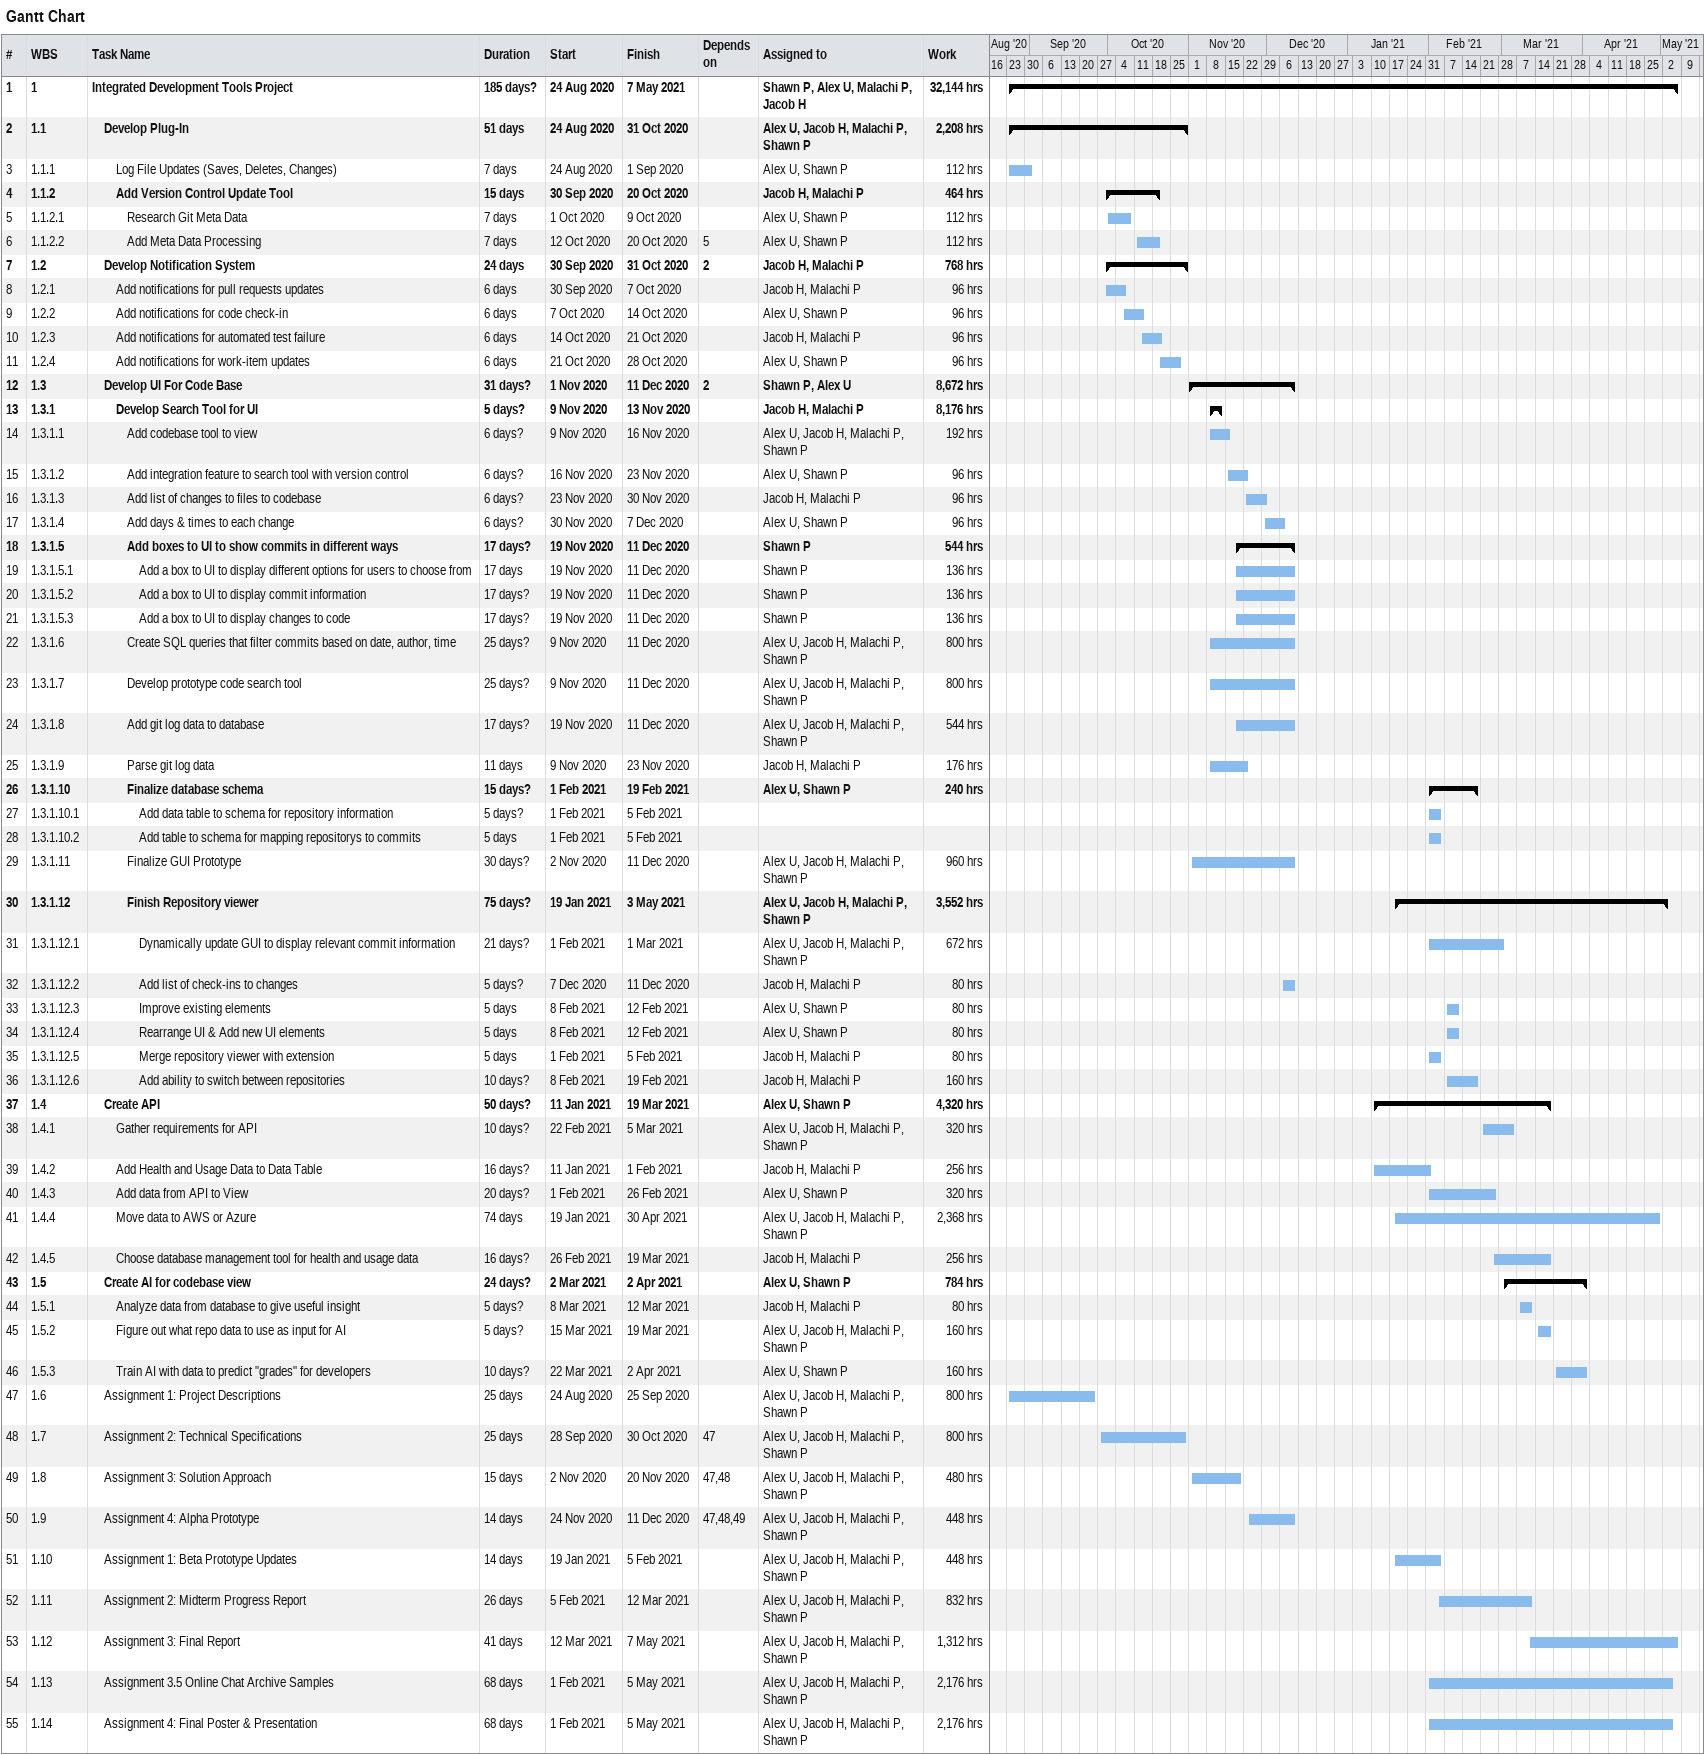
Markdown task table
Gantt Chart

| ID | WBS | Task | Duration | Start | Finish | Predecessors | Resources | Work (h) |
|---|---|---|---|---|---|---|---|---|
| 1 | 1 | **Integrated Development Tools Project** | 185d? | 2020-08-24 | 2021-05-07 |  | Shawn P, Alex U, Malachi P, Jacob H | 32144 |
| 2 | 1.1 | **Develop Plug-In** | 51d | 2020-08-24 | 2020-10-31 |  | Alex U, Jacob H, Malachi P, Shawn P | 2208 |
| 3 | 1.1.1 | Log File Updates (Saves, Deletes, Changes) | 7d | 2020-08-24 | 2020-09-01 |  | Alex U, Shawn P | 112 |
| 4 | 1.1.2 | **Add Version Control Update Tool** | 15d | 2020-09-30 | 2020-10-20 |  | Jacob H, Malachi P | 464 |
| 5 | 1.1.2.1 | Research Git Meta Data | 7d | 2020-10-01 | 2020-10-09 |  | Alex U, Shawn P | 112 |
| 6 | 1.1.2.2 | Add Meta Data Processing | 7d | 2020-10-12 | 2020-10-20 | 5 | Alex U, Shawn P | 112 |
| 7 | 1.2 | **Develop Notification System** | 24d | 2020-09-30 | 2020-10-31 | 2 | Jacob H, Malachi P | 768 |
| 8 | 1.2.1 | Add notifications for pull requests updates | 6d | 2020-09-30 | 2020-10-07 |  | Jacob H, Malachi P | 96 |
| 9 | 1.2.2 | Add notifications for code check-in | 6d | 2020-10-07 | 2020-10-14 |  | Alex U, Shawn P | 96 |
| 10 | 1.2.3 | Add notifications for automated test failure | 6d | 2020-10-14 | 2020-10-21 |  | Jacob H, Malachi P | 96 |
| 11 | 1.2.4 | Add notifications for work-item updates | 6d | 2020-10-21 | 2020-10-28 |  | Alex U, Shawn P | 96 |
| 12 | 1.3 | **Develop UI For Code Base** | 31d? | 2020-11-01 | 2020-12-11 | 2 | Shawn P, Alex U | 8672 |
| 13 | 1.3.1 | **Develop Search Tool for UI** | 5d? | 2020-11-09 | 2020-11-13 |  | Jacob H, Malachi P | 8176 |
| 14 | 1.3.1.1 | Add codebase tool to view | 6d? | 2020-11-09 | 2020-11-16 |  | Alex U, Jacob H, Malachi P, Shawn P | 192 |
| 15 | 1.3.1.2 | Add integration feature to search tool with version control | 6d? | 2020-11-16 | 2020-11-23 |  | Alex U, Shawn P | 96 |
| 16 | 1.3.1.3 | Add list of changes to files to codebase | 6d? | 2020-11-23 | 2020-11-30 |  | Jacob H, Malachi P | 96 |
| 17 | 1.3.1.4 | Add days & times to each change | 6d? | 2020-11-30 | 2020-12-07 |  | Alex U, Shawn P | 96 |
| 18 | 1.3.1.5 | **Add boxes to UI to show commits in different ways** | 17d? | 2020-11-19 | 2020-12-11 |  | Shawn P | 544 |
| 19 | 1.3.1.5.1 | Add a box to UI to display different options for users to choose from | 17d | 2020-11-19 | 2020-12-11 |  | Shawn P | 136 |
| 20 | 1.3.1.5.2 | Add a box to UI to display commit information | 17d? | 2020-11-19 | 2020-12-11 |  | Shawn P | 136 |
| 21 | 1.3.1.5.3 | Add a box to UI to display changes to code | 17d? | 2020-11-19 | 2020-12-11 |  | Shawn P | 136 |
| 22 | 1.3.1.6 | Create SQL queries that filter commits based on date, author, time | 25d? | 2020-11-09 | 2020-12-11 |  | Alex U, Jacob H, Malachi P, Shawn P | 800 |
| 23 | 1.3.1.7 | Develop prototype code search tool | 25d? | 2020-11-09 | 2020-12-11 |  | Alex U, Jacob H, Malachi P, Shawn P | 800 |
| 24 | 1.3.1.8 | Add git log data to database | 17d? | 2020-11-19 | 2020-12-11 |  | Alex U, Jacob H, Malachi P, Shawn P | 544 |
| 25 | 1.3.1.9 | Parse git log data | 11d | 2020-11-09 | 2020-11-23 |  | Jacob H, Malachi P | 176 |
| 26 | 1.3.1.10 | **Finalize database schema** | 15d? | 2021-02-01 | 2021-02-19 |  | Alex U, Shawn P | 240 |
| 27 | 1.3.1.10.1 | Add data table to schema for repository information | 5d? | 2021-02-01 | 2021-02-05 |  |  |  |
| 28 | 1.3.1.10.2 | Add table to schema for mapping repositorys to commits | 5d | 2021-02-01 | 2021-02-05 |  |  |  |
| 29 | 1.3.1.11 | Finalize GUI Prototype | 30d? | 2020-11-02 | 2020-12-11 |  | Alex U, Jacob H, Malachi P, Shawn P | 960 |
| 30 | 1.3.1.12 | **Finish Repository viewer** | 75d? | 2021-01-19 | 2021-05-03 |  | Alex U, Jacob H, Malachi P, Shawn P | 3552 |
| 31 | 1.3.1.12.1 | Dynamically update GUI to display relevant commit information | 21d? | 2021-02-01 | 2021-03-01 |  | Alex U, Jacob H, Malachi P, Shawn P | 672 |
| 32 | 1.3.1.12.2 | Add list of check-ins to changes | 5d? | 2020-12-07 | 2020-12-11 |  | Jacob H, Malachi P | 80 |
| 33 | 1.3.1.12.3 | Improve existing elements | 5d | 2021-02-08 | 2021-02-12 |  | Alex U, Shawn P | 80 |
| 34 | 1.3.1.12.4 | Rearrange UI & Add new UI elements | 5d | 2021-02-08 | 2021-02-12 |  | Alex U, Shawn P | 80 |
| 35 | 1.3.1.12.5 | Merge repository viewer with extension | 5d | 2021-02-01 | 2021-02-05 |  | Jacob H, Malachi P | 80 |
| 36 | 1.3.1.12.6 | Add ability to switch between repositories | 10d? | 2021-02-08 | 2021-02-19 |  | Jacob H, Malachi P | 160 |
| 37 | 1.4 | **Create API** | 50d? | 2021-01-11 | 2021-03-19 |  | Alex U, Shawn P | 4320 |
| 38 | 1.4.1 | Gather requirements for API | 10d? | 2021-02-22 | 2021-03-05 |  | Alex U, Jacob H, Malachi P, Shawn P | 320 |
| 39 | 1.4.2 | Add Health and Usage Data to Data Table | 16d? | 2021-01-11 | 2021-02-01 |  | Jacob H, Malachi P | 256 |
| 40 | 1.4.3 | Add data from API to View | 20d? | 2021-02-01 | 2021-02-26 |  | Alex U, Shawn P | 320 |
| 41 | 1.4.4 | Move data to AWS or Azure | 74d | 2021-01-19 | 2021-04-30 |  | Alex U, Jacob H, Malachi P, Shawn P | 2368 |
| 42 | 1.4.5 | Choose database management tool for health and usage data | 16d? | 2021-02-26 | 2021-03-19 |  | Jacob H, Malachi P | 256 |
| 43 | 1.5 | **Create AI for codebase view** | 24d? | 2021-03-02 | 2021-04-02 |  | Alex U, Shawn P | 784 |
| 44 | 1.5.1 | Analyze data from database to give useful insight | 5d? | 2021-03-08 | 2021-03-12 |  | Jacob H, Malachi P | 80 |
| 45 | 1.5.2 | Figure out what repo data to use as input for AI | 5d? | 2021-03-15 | 2021-03-19 |  | Alex U, Jacob H, Malachi P, Shawn P | 160 |
| 46 | 1.5.3 | Train AI with data to predict "grades" for developers | 10d? | 2021-03-22 | 2021-04-02 |  | Alex U, Shawn P | 160 |
| 47 | 1.6 | Assignment 1: Project Descriptions | 25d | 2020-08-24 | 2020-09-25 |  | Alex U, Jacob H, Malachi P, Shawn P | 800 |
| 48 | 1.7 | Assignment 2: Technical Specifications | 25d | 2020-09-28 | 2020-10-30 | 47 | Alex U, Jacob H, Malachi P, Shawn P | 800 |
| 49 | 1.8 | Assignment 3: Solution Approach | 15d | 2020-11-02 | 2020-11-20 | 47, 48 | Alex U, Jacob H, Malachi P, Shawn P | 480 |
| 50 | 1.9 | Assignment 4: Alpha Prototype | 14d | 2020-11-24 | 2020-12-11 | 47, 48, 49 | Alex U, Jacob H, Malachi P, Shawn P | 448 |
| 51 | 1.10 | Assignment 1: Beta Prototype Updates | 14d | 2021-01-19 | 2021-02-05 |  | Alex U, Jacob H, Malachi P, Shawn P | 448 |
| 52 | 1.11 | Assignment 2: Midterm Progress Report | 26d | 2021-02-05 | 2021-03-12 |  | Alex U, Jacob H, Malachi P, Shawn P | 832 |
| 53 | 1.12 | Assignment 3: Final Report | 41d | 2021-03-12 | 2021-05-07 |  | Alex U, Jacob H, Malachi P, Shawn P | 1312 |
| 54 | 1.13 | Assignment 3.5 Online Chat Archive Samples | 68d | 2021-02-01 | 2021-05-05 |  | Alex U, Jacob H, Malachi P, Shawn P | 2176 |
| 55 | 1.14 | Assignment 4: Final Poster & Presentation | 68d | 2021-02-01 | 2021-05-05 |  | Alex U, Jacob H, Malachi P, Shawn P | 2176 |
